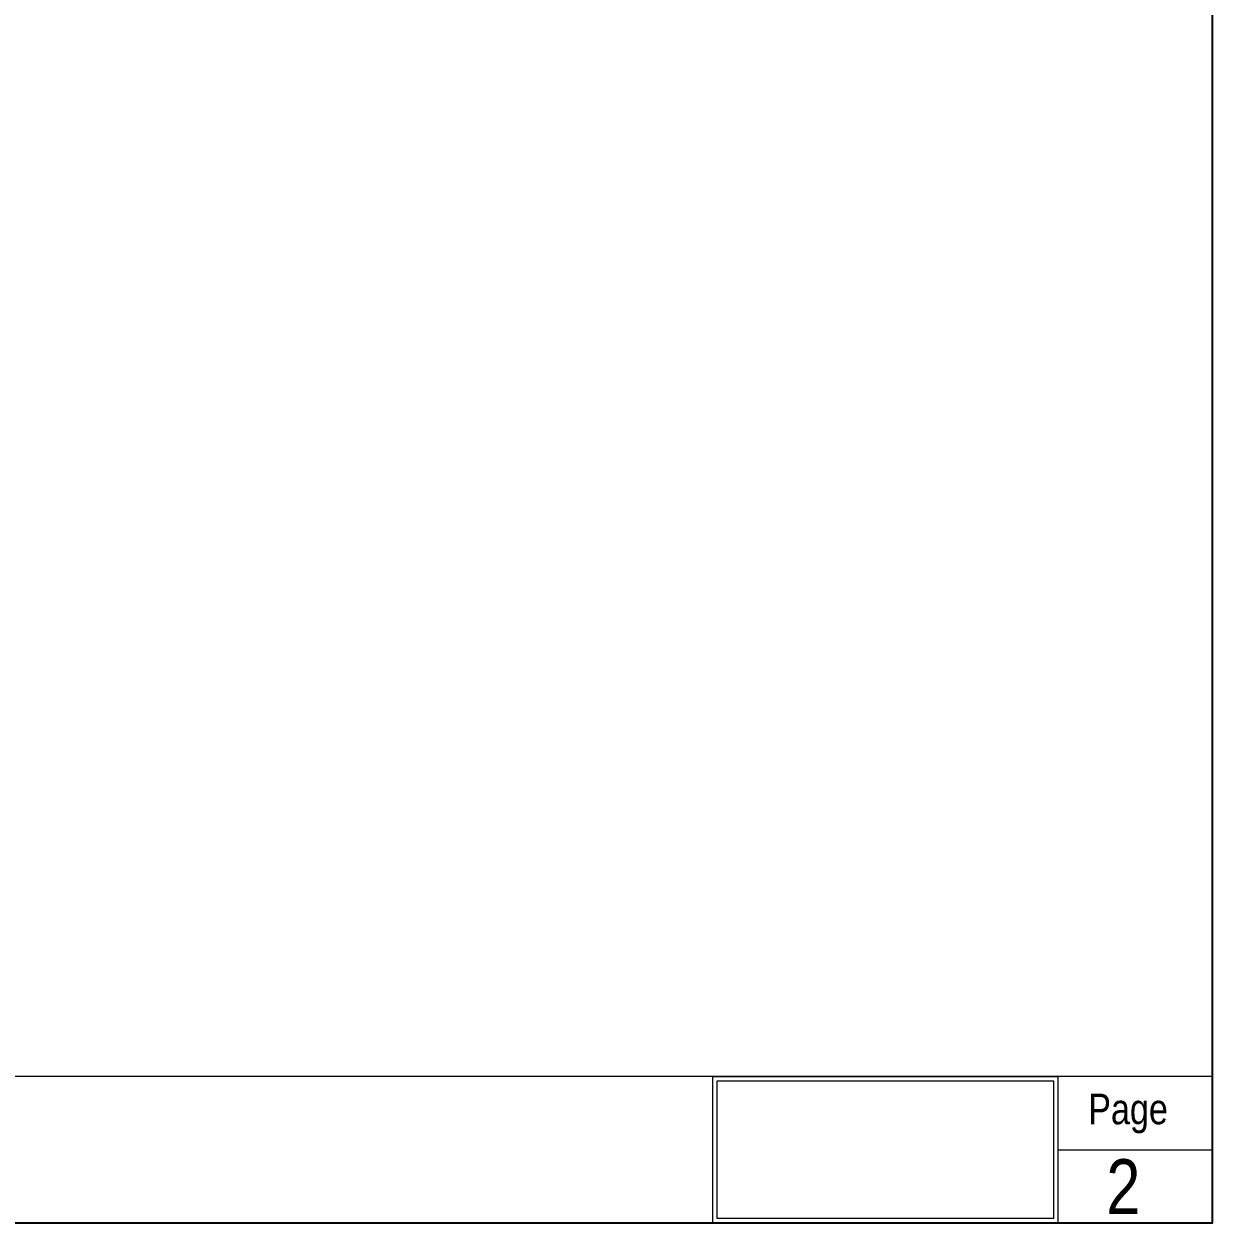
# Model space of a CAD drawing. Header units: millimetres. Extents: x 0 to 182016, y 11 to 3710.
# Drawn here: x 9800 to 11420, y 11 to 1646 of the extents above; entities that cross this region are included whole.
import ezdxf

# ---------------------------------------------------------------- set-up
doc = ezdxf.new("R2010")
doc.units = ezdxf.units.MM
doc.linetypes.add('ACAD_ISO03W100', pattern=[30, 12, -18])
doc.styles.get("Standard").update_dxf_attribs({"font": 'arial.ttf'})
picture_1 = doc.add_image_def('image1.jpeg', size_in_pixel=(1233, 506))

msp = doc.modelspace()

# ---------------------------------------------------------------- linework, layer by layer
at = {"lineweight": 0}
for p, q in [((11420.2655623, 210.9357406), (7719.8052779, 210.9357406)), ((11209.9245819, 110.9233004), (11420.2655623, 110.9233004))]:
    msp.add_line(p, q, dxfattribs=at)
msp.add_lwpolyline([(11420.2655623, 3710.4502728), (11420.2655623, 10.9108603), (5920.9502194, 10.9108603), (5920.9502194, 3710.4502728)], close=True)
at = {"lineweight": 5}
msp.add_lwpolyline([(10739.6132142, 10.9108603), (10739.6132142, 210.9357406), (11209.9245819, 210.9357406), (11209.9245819, 10.9108603), (10725.3863002, 10.9108603)], dxfattribs=at)

# ---------------------------------------------------------------- texts
at = {"lineweight": 0, "width": 0.8}
msp.add_text('Page', height=41.62239482, dxfattribs=at).set_placement((11251.4535466, 145.6096254))
at = {"color": 1, "lineweight": 0, "width": 0.8}
msp.add_text('2', height=74.9203107, dxfattribs=at).set_placement((11276.1240495, 22.9923243))

# ---------------------------------------------------------------- pictures from other files: only their frames are drawn
at = {"color": 7, "linetype": 'ACAD_ISO03W100', "lineweight": 0, "true_color": 0xffffff}
image = msp.add_image(picture_1, insert=(10745.5632142, 16.8621043), size_in_units=(458.4113677, 188.1233999), dxfattribs=at)
image.dxf.flags = 7

doc.saveas('drawing.dxf')
